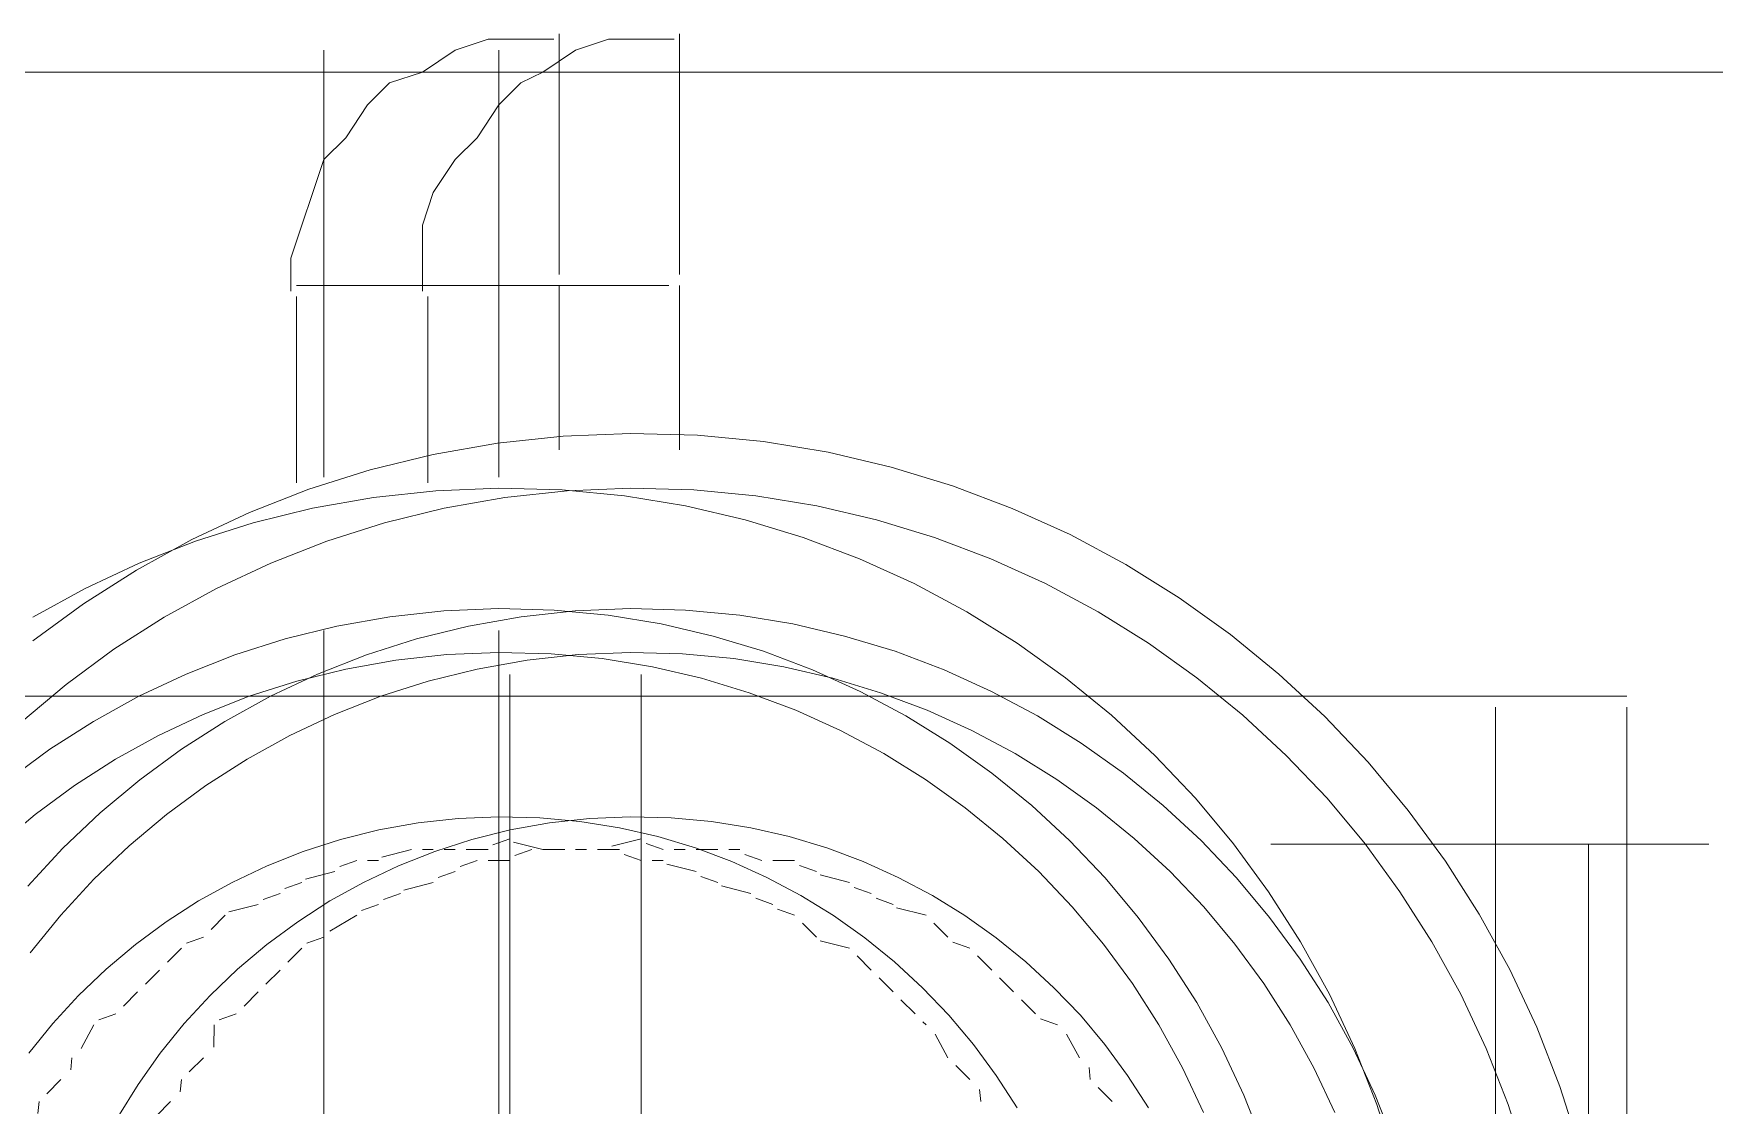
# Model space of a CAD drawing. Header units: millimetres. Extents: x 163705 to 1616509, y 81827 to 302547.
# Drawn here: x 196050.4 to 196246.4, y 147127.2 to 147252.1 of the extents above; entities that cross this region are included whole.
import ezdxf

# ---------------------------------------------------------------- set-up
doc = ezdxf.new("R2010")
doc.units = ezdxf.units.MM
doc.header["$LTSCALE"] = 10
doc.layers.add('1-设备轮廓', color=2, linetype='Continuous', lineweight=18)

# ---------------------------------------------------------------- blocks, each defined once
blk = doc.blocks.new('2PG0806-俯视图')
for p, q in [((3023.53, 106.62), (3023.53, 1107.65)), ((2950.75, 828.02), (2950.75, 1056.58)), ((2950.75, 828.02), (2950.75, 1056.58)), ((2950.75, 812.7), (2950.75, 1042.53)), ((2950.75, 812.7), (2950.75, 1042.53)), ((2903.51, 997.84), (2902.1, 997.98)), ((2903.51, 997.84), (2902.1, 997.98)), ((2906.06, 995.29), (2904.42, 996.94)), ((2906.06, 995.29), (2904.42, 996.94)), ((2908.62, 994.01), (2907.2, 994.15)), ((2908.62, 994.01), (2907.2, 994.15)), ((2912.45, 991.46), (2909.68, 992.95)), ((2912.45, 991.46), (2909.68, 992.95)), ((2913.73, 988.9), (2913.02, 990.88)), ((2913.73, 988.9), (2913.02, 990.88)), ((2916.28, 986.35), (2914.63, 988)), ((2916.28, 986.35), (2914.63, 988)), ((2903.51, 982.52), (2901.86, 984.17)), ((2903.51, 982.52), (2901.86, 984.17)), ((2918.83, 983.8), (2917.18, 985.45)), ((2918.83, 983.8), (2917.18, 985.45)), ((2921.39, 981.24), (2919.74, 982.89)), ((2921.39, 981.24), (2919.74, 982.89)), ((2906.06, 981.24), (2904.65, 981.38)), ((2906.06, 981.24), (2904.65, 981.38)), ((2908.62, 978.69), (2906.97, 980.34)), ((2908.62, 978.69), (2906.97, 980.34)), ((2922.66, 978.69), (2921.96, 980.67)), ((2922.66, 978.69), (2921.96, 980.67)), ((2912.45, 977.41), (2909.83, 977.48)), ((2912.45, 977.41), (2909.83, 977.48)), ((2913.73, 974.86), (2913.02, 976.84)), ((2913.73, 974.86), (2913.02, 976.84)), ((2925.22, 976.14), (2923.57, 977.79)), ((2925.22, 976.14), (2923.57, 977.79)), ((2926.49, 972.31), (2925.62, 975.73)), ((2926.49, 972.31), (2925.62, 975.73)), ((2916.28, 972.31), (2914.63, 973.95)), ((2916.28, 972.31), (2914.63, 973.95)), ((2918.83, 969.75), (2917.18, 971.4)), ((2918.83, 969.75), (2917.18, 971.4)), ((2927.77, 969.75), (2927.07, 971.73)), ((2927.77, 969.75), (2927.07, 971.73)), ((2921.39, 967.2), (2919.74, 968.85)), ((2921.39, 967.2), (2919.74, 968.85)), ((2929.05, 967.2), (2928.35, 969.18)), ((2929.05, 967.2), (2928.35, 969.18)), ((3001.83, 968.48), (2998, 968.48)), ((3001.83, 968.48), (2998, 968.48)), ((3005.66, 967.2), (3001.83, 968.48)), ((3005.66, 967.2), (3001.83, 968.48)), ((2922.66, 964.64), (2921.96, 966.62)), ((2922.66, 964.64), (2921.96, 966.62)), ((2930.32, 963.37), (2929.45, 966.79)), ((2930.32, 963.37), (2929.45, 966.79)), ((2975.65, 967.84), (2997.36, 967.84)), ((2975.65, 967.84), (2997.36, 967.84)), ((2998.63, 967.84), (2998.63, 938.47)), ((2998.63, 967.84), (2998.63, 938.47)), ((3009.49, 965.92), (3005.66, 967.2)), ((3009.49, 965.92), (3005.66, 967.2)), ((2958.41, 964.64), (2894.57, 964.64)), ((3026.09, 964.64), (2976.29, 964.64)), ((3013.32, 964.64), (3009.49, 965.92)), ((3013.32, 964.64), (3009.49, 965.92)), ((3015.87, 962.09), (3013.32, 964.64)), ((3015.87, 962.09), (3013.32, 964.64)), ((2925.22, 960.81), (2923.38, 963.93)), ((2925.22, 960.81), (2923.38, 963.93)), ((2931.6, 960.81), (2930.9, 962.79)), ((2931.6, 960.81), (2930.9, 962.79)), ((3019.7, 959.54), (3015.87, 962.09)), ((3019.7, 959.54), (3015.87, 962.09)), ((2926.49, 958.26), (2925.79, 960.24)), ((2926.49, 958.26), (2925.79, 960.24)), ((2931.6, 958.26), (2931.6, 959.54)), ((2931.6, 958.26), (2931.6, 959.54)), ((3022.26, 956.98), (3019.7, 959.54)), ((3022.26, 956.98), (3019.7, 959.54)), ((2927.77, 955.71), (2927.07, 957.69)), ((2927.77, 955.71), (2927.07, 957.69)), ((2932.88, 954.43), (2932.01, 957.86)), ((2932.88, 954.43), (2932.01, 957.86)), ((3023.53, 953.15), (3022.26, 956.98)), ((3023.53, 953.15), (3022.26, 956.98)), ((2929.05, 951.88), (2928.17, 955.3)), ((2929.05, 951.88), (2928.17, 955.3)), ((2932.88, 951.88), (2932.88, 953.15)), ((2932.88, 951.88), (2932.88, 953.15)), ((3001.83, 953.15), (2998, 953.15)), ((3001.83, 953.15), (2998, 953.15)), ((3005.66, 953.15), (3001.83, 953.15)), ((3005.66, 953.15), (3001.83, 953.15)), ((3009.49, 951.88), (3005.66, 953.15)), ((3009.49, 951.88), (3005.66, 953.15)), ((3026.09, 949.32), (3023.53, 953.15)), ((3026.09, 949.32), (3023.53, 953.15)), ((2930.32, 949.32), (2929.62, 951.3)), ((2930.32, 949.32), (2929.62, 951.3)), ((2932.88, 949.32), (2932.88, 950.6)), ((2932.88, 949.32), (2932.88, 950.6)), ((2975.65, 952.52), (2997.36, 952.52)), ((2975.65, 952.52), (2997.36, 952.52)), ((2998.63, 952.52), (2998.63, 924.42)), ((2998.63, 952.52), (2998.63, 924.42)), ((3013.32, 949.32), (3009.49, 951.88)), ((3013.32, 949.32), (3009.49, 951.88)), ((2931.6, 946.77), (2930.9, 948.75)), ((2931.6, 946.77), (2930.9, 948.75)), ((3015.87, 946.77), (3013.32, 949.32)), ((3015.87, 946.77), (3013.32, 949.32)), ((3027.36, 945.49), (3026.09, 949.32)), ((3027.36, 945.49), (3026.09, 949.32)), ((2932.88, 945.49), (2932.88, 948.05)), ((2932.88, 945.49), (2932.88, 948.05)), ((3019.7, 944.22), (3015.87, 946.77)), ((3019.7, 944.22), (3015.87, 946.77)), ((2931.6, 942.94), (2931.6, 945.49)), ((2931.6, 942.94), (2931.6, 945.49)), ((2934.15, 942.94), (2933.45, 944.92)), ((2934.15, 942.94), (2933.45, 944.92)), ((3027.36, 941.66), (3027.36, 945.49)), ((3027.36, 941.66), (3027.36, 945.49)), ((2953.31, 942.94), (2886.91, 942.94)), ((2953.31, 942.94), (2886.91, 942.94)), ((2958.41, 944.22), (2894.57, 944.22)), ((3026.09, 944.22), (2976.29, 944.22)), ((3022.26, 941.66), (3019.7, 944.22)), ((3022.26, 941.66), (3019.7, 944.22)), ((2932.88, 940.39), (2932.18, 942.36)), ((2932.88, 940.39), (2932.18, 942.36)), ((2932.88, 939.11), (2933.75, 942.53)), ((2932.88, 939.11), (2933.75, 942.53)), ((3023.53, 939.11), (3022.26, 941.66)), ((3023.53, 939.11), (3022.26, 941.66)), ((3027.36, 937.83), (3027.36, 941.66)), ((3027.36, 937.83), (3027.36, 941.66)), ((2932.88, 936.55), (2932.88, 939.11)), ((2932.88, 936.55), (2932.88, 939.11)), ((3026.09, 935.28), (3023.53, 939.11)), ((3026.09, 935.28), (3023.53, 939.11)), ((2932.88, 936.55), (2932.88, 937.83)), ((2932.88, 936.55), (2932.88, 937.83)), ((2998.63, 937.19), (2979.48, 937.19)), ((2998.63, 937.19), (2979.48, 937.19)), ((3028, 937.19), (2999.91, 937.19)), ((3028, 937.19), (2999.91, 937.19)), ((2932.88, 934), (2932.88, 935.28)), ((2932.88, 934), (2932.88, 935.28)), ((2932.88, 934), (2932.88, 935.28)), ((2932.88, 934), (2932.88, 935.28)), ((3027.36, 931.45), (3026.09, 935.28)), ((3027.36, 931.45), (3026.09, 935.28)), ((2932.88, 931.45), (2932.88, 932.72)), ((2932.88, 931.45), (2932.88, 932.72)), ((2932.88, 930.17), (2932.88, 932.72)), ((2932.88, 930.17), (2932.88, 932.72)), ((2934.15, 927.62), (2933.28, 931.04)), ((2934.15, 927.62), (2933.28, 931.04)), ((3027.36, 927.62), (3027.36, 931.45)), ((3027.36, 927.62), (3027.36, 931.45)), ((2931.6, 927.62), (2932.3, 929.6)), ((2931.6, 927.62), (2932.3, 929.6)), ((2953.31, 927.62), (2886.91, 927.62)), ((2953.31, 927.62), (2886.91, 927.62)), ((3027.36, 923.79), (3027.36, 927.62)), ((3027.36, 923.79), (3027.36, 927.62)), ((2931.6, 925.06), (2931.6, 926.34)), ((2931.6, 925.06), (2931.6, 926.34)), ((2932.88, 925.06), (2933.58, 927.04)), ((2932.88, 925.06), (2933.58, 927.04)), ((2930.32, 921.23), (2931.2, 924.66)), ((2930.32, 921.23), (2931.2, 924.66)), ((2932.88, 922.51), (2932.88, 923.79)), ((2932.88, 922.51), (2932.88, 923.79)), ((2998.63, 923.15), (2979.48, 923.15)), ((2998.63, 923.15), (2979.48, 923.15)), ((3028, 923.15), (2999.91, 923.15)), ((3028, 923.15), (2999.91, 923.15)), ((2932.88, 918.68), (2932.88, 921.23)), ((2932.88, 918.68), (2932.88, 921.23)), ((2929.05, 918.68), (2929.75, 920.66)), ((2929.05, 918.68), (2929.75, 920.66)), ((2927.77, 914.85), (2928.64, 918.27)), ((2927.77, 914.85), (2928.64, 918.27)), ((2932.88, 916.13), (2932.88, 917.4)), ((2932.88, 916.13), (2932.88, 917.4)), ((2931.6, 913.57), (2932.3, 915.55)), ((2931.6, 913.57), (2932.3, 915.55)), ((2926.49, 912.29), (2927.2, 914.27)), ((2926.49, 912.29), (2927.2, 914.27)), ((2925.22, 909.74), (2925.92, 911.72)), ((2925.22, 909.74), (2925.92, 911.72)), ((2931.6, 909.74), (2931.6, 912.29)), ((2931.6, 909.74), (2931.6, 912.29)), ((2922.66, 907.19), (2924.31, 908.84)), ((2922.66, 907.19), (2924.31, 908.84)), ((2930.32, 907.19), (2931.03, 909.17)), ((2930.32, 907.19), (2931.03, 909.17)), ((2921.39, 903.36), (2922.26, 906.78)), ((2921.39, 903.36), (2922.26, 906.78)), ((2929.05, 903.36), (2929.92, 906.78)), ((2929.05, 903.36), (2929.92, 906.78)), ((2918.83, 900.8), (2920.48, 902.45)), ((2918.83, 900.8), (2920.48, 902.45)), ((2927.77, 900.8), (2928.47, 902.78)), ((2927.77, 900.8), (2928.47, 902.78)), ((2916.28, 898.25), (2917.93, 899.9)), ((2916.28, 898.25), (2917.93, 899.9)), ((2926.49, 898.25), (2927.2, 900.23)), ((2926.49, 898.25), (2927.2, 900.23)), ((2925.22, 894.42), (2926.09, 897.85)), ((2925.22, 894.42), (2926.09, 897.85)), ((2913.73, 895.7), (2915.37, 897.35)), ((2913.73, 895.7), (2915.37, 897.35)), ((2912.45, 894.42), (2912.82, 894.79)), ((2912.45, 894.42), (2912.82, 894.79)), ((2908.62, 891.87), (2911.38, 893.36)), ((2908.62, 891.87), (2911.38, 893.36)), ((2922.66, 891.87), (2924.31, 893.51)), ((2922.66, 891.87), (2924.31, 893.51)), ((2906.06, 889.31), (2907.71, 890.96)), ((2906.06, 889.31), (2907.71, 890.96)), ((2921.39, 889.31), (2922.09, 891.29)), ((2921.39, 889.31), (2922.09, 891.29)), ((2903.51, 888.04), (2904.93, 888.17)), ((2903.51, 888.04), (2904.93, 888.17)), ((2918.83, 886.76), (2920.48, 888.41)), ((2918.83, 886.76), (2920.48, 888.41)), ((2916.28, 884.2), (2917.93, 885.85)), ((2916.28, 884.2), (2917.93, 885.85)), ((2913.73, 881.65), (2915.37, 883.3)), ((2913.73, 881.65), (2915.37, 883.3)), ((2912.45, 879.1), (2913.15, 881.08)), ((2912.45, 879.1), (2913.15, 881.08)), ((2908.62, 876.54), (2911.38, 878.03)), ((2908.62, 876.54), (2911.38, 878.03)), ((2903.51, 872.71), (2905.16, 874.36)), ((2903.51, 872.71), (2905.16, 874.36)), ((2906.06, 875.27), (2907.48, 875.41)), ((2906.06, 875.27), (2907.48, 875.41)), ((2933.52, 854.2), (2933.52, 818.45)), ((2933.52, 854.2), (2933.52, 818.45)), ((2933.52, 838.88), (2933.52, 803.13)), ((2933.52, 838.88), (2933.52, 803.13)), ((2784.77, 828.02), (2949.48, 828.02)), ((2784.77, 828.02), (2949.48, 828.02)), ((2933.52, 817.17), (2804.56, 817.17)), ((2933.52, 817.17), (2804.56, 817.17)), ((2784.77, 812.7), (2949.48, 812.7)), ((2784.77, 812.7), (2949.48, 812.7))]:
    blk.add_line(p, q)
for points in [[(2975.01, 944.22), (2974.72, 951.6), (2973.94, 958.85), (2972.69, 965.95), (2970.99, 972.87), (2968.85, 979.62), (2966.29, 986.16), (2963.32, 992.49), (2959.96, 998.58)], [(2975.01, 944.22), (2974.72, 951.6), (2973.94, 958.85), (2972.69, 965.95), (2970.99, 972.87), (2968.85, 979.62), (2966.29, 986.16), (2963.32, 992.49), (2959.96, 998.58)], [(2981.4, 928.89), (2981.09, 936.72), (2980.27, 944.39), (2978.95, 951.91), (2977.15, 959.25), (2974.88, 966.39), (2972.17, 973.32), (2969.03, 980.02), (2965.47, 986.48), (2961.52, 992.67), (2957.2, 998.59)], [(2981.4, 928.89), (2981.09, 936.72), (2980.27, 944.39), (2978.95, 951.91), (2977.15, 959.25), (2974.88, 966.39), (2972.17, 973.32), (2969.03, 980.02), (2965.47, 986.48), (2961.52, 992.67), (2957.2, 998.59)], [(2960.97, 944.22), (2960.71, 950.64), (2960.03, 956.94), (2958.93, 963.12), (2957.45, 969.14), (2955.58, 975), (2953.35, 980.69), (2950.76, 986.2), (2947.83, 991.49), (2944.58, 996.58), (2941.02, 1001.43)], [(2960.97, 944.22), (2960.71, 950.64), (2960.03, 956.94), (2958.93, 963.12), (2957.45, 969.14), (2955.58, 975), (2953.35, 980.69), (2950.76, 986.2), (2947.83, 991.49), (2944.58, 996.58), (2941.02, 1001.43)], [(2975.01, 928.89), (2974.72, 936.28), (2973.94, 943.53), (2972.69, 950.62), (2970.99, 957.55), (2968.85, 964.3), (2966.29, 970.84), (2963.32, 977.17), (2959.96, 983.26), (2956.23, 989.11), (2952.14, 994.69), (2947.71, 999.99)], [(2975.01, 928.89), (2974.72, 936.28), (2973.94, 943.53), (2972.69, 950.62), (2970.99, 957.55), (2968.85, 964.3), (2966.29, 970.84), (2963.32, 977.17), (2959.96, 983.26), (2956.23, 989.11), (2952.14, 994.69), (2947.71, 999.99)], [(2955.86, 944.22), (2955.61, 950.29), (2954.96, 956.25), (2953.93, 962.09), (2952.52, 967.78), (2950.75, 973.33), (2948.64, 978.71), (2946.19, 983.91), (2943.42, 988.92), (2940.35, 993.72), (2936.98, 998.31), (2933.33, 1002.66)], [(2955.86, 944.22), (2955.61, 950.29), (2954.96, 956.25), (2953.93, 962.09), (2952.52, 967.78), (2950.75, 973.33), (2948.64, 978.71), (2946.19, 983.91), (2943.42, 988.92), (2940.35, 993.72), (2936.98, 998.31), (2933.33, 1002.66)], [(2960.97, 928.89), (2960.71, 935.32), (2960.03, 941.62), (2958.93, 947.79), (2957.45, 953.82), (2955.58, 959.68), (2953.35, 965.37), (2950.76, 970.87), (2947.83, 976.17), (2944.58, 981.25), (2941.02, 986.11), (2937.17, 990.72), (2933.03, 995.07), (2928.62, 999.14)], [(2960.97, 928.89), (2960.71, 935.32), (2960.03, 941.62), (2958.93, 947.79), (2957.45, 953.82), (2955.58, 959.68), (2953.35, 965.37), (2950.76, 970.87), (2947.83, 976.17), (2944.58, 981.25), (2941.02, 986.11), (2937.17, 990.72), (2933.03, 995.07), (2928.62, 999.14)], [(2955.86, 928.89), (2955.61, 934.97), (2954.96, 940.93), (2953.93, 946.76), (2952.52, 952.46), (2950.75, 958.01), (2948.64, 963.38), (2946.19, 968.59), (2943.42, 973.59), (2940.35, 978.4), (2936.98, 982.99), (2933.33, 987.34), (2929.42, 991.45), (2925.25, 995.31), (2920.84, 998.89)], [(2955.86, 928.89), (2955.61, 934.97), (2954.96, 940.93), (2953.93, 946.76), (2952.52, 952.46), (2950.75, 958.01), (2948.64, 963.38), (2946.19, 968.59), (2943.42, 973.59), (2940.35, 978.4), (2936.98, 982.99), (2933.33, 987.34), (2929.42, 991.45), (2925.25, 995.31), (2920.84, 998.89)], [(2936.71, 944.22), (2936.5, 948.98), (2935.99, 953.65), (2935.17, 958.23), (2934.05, 962.69), (2932.66, 967.04), (2930.99, 971.25), (2929.06, 975.33), (2926.89, 979.25), (2924.47, 983.01), (2921.82, 986.6), (2918.95, 990.02), (2915.88, 993.23), (2912.6, 996.25), (2909.14, 999.05)], [(2936.71, 944.22), (2936.5, 948.98), (2935.99, 953.65), (2935.17, 958.23), (2934.05, 962.69), (2932.66, 967.04), (2930.99, 971.25), (2929.06, 975.33), (2926.89, 979.25), (2924.47, 983.01), (2921.82, 986.6), (2918.95, 990.02), (2915.88, 993.23), (2912.6, 996.25), (2909.14, 999.05)], [(2936.71, 928.89), (2936.5, 933.66), (2935.99, 938.33), (2935.17, 942.9), (2934.05, 947.37), (2932.66, 951.71), (2930.99, 955.93), (2929.06, 960), (2926.89, 963.93), (2924.47, 967.69), (2921.82, 971.28), (2918.95, 974.69), (2915.88, 977.91), (2912.6, 980.93), (2909.14, 983.73), (2905.5, 986.31), (2901.69, 988.66)], [(2936.71, 928.89), (2936.5, 933.66), (2935.99, 938.33), (2935.17, 942.9), (2934.05, 947.37), (2932.66, 951.71), (2930.99, 955.93), (2929.06, 960), (2926.89, 963.93), (2924.47, 967.69), (2921.82, 971.28), (2918.95, 974.69), (2915.88, 977.91), (2912.6, 980.93), (2909.14, 983.73), (2905.5, 986.31), (2901.69, 988.66)], [(2902.79, 883.81), (2906.56, 886.23), (2910.15, 888.88), (2913.56, 891.75), (2916.78, 894.82), (2919.79, 898.1), (2922.6, 901.56), (2925.18, 905.2), (2927.53, 909.01), (2929.64, 912.97), (2931.49, 917.08), (2933.08, 921.32), (2934.39, 925.69), (2935.42, 930.18), (2936.16, 934.77), (2936.59, 939.45), (2936.71, 944.22)], [(2902.25, 862.06), (2907.45, 864.51), (2912.46, 867.27), (2917.27, 870.35), (2921.85, 873.72), (2926.21, 877.36), (2930.32, 881.28), (2934.18, 885.45), (2937.76, 889.86), (2941.06, 894.49), (2944.07, 899.34), (2946.76, 904.39), (2949.13, 909.62), (2951.17, 915.03), (2952.86, 920.6), (2954.19, 926.32), (2955.14, 932.17), (2955.7, 938.14), (2955.86, 944.22)], [(2898.55, 855.12), (2904.24, 857.35), (2909.74, 859.94), (2915.04, 862.86), (2920.12, 866.11), (2924.97, 869.67), (2929.58, 873.53), (2933.93, 877.67), (2938.01, 882.08), (2941.8, 886.74), (2945.3, 891.64), (2948.48, 896.76), (2951.33, 902.1), (2953.84, 907.64), (2956, 913.36), (2957.78, 919.24), (2959.19, 925.29), (2960.2, 931.48), (2960.8, 937.79), (2960.97, 944.22)], [(2896.42, 839.71), (2903.16, 841.85), (2909.7, 844.41), (2916.03, 847.38), (2922.13, 850.74), (2927.97, 854.47), (2933.56, 858.56), (2938.86, 862.98), (2943.86, 867.74), (2948.56, 872.8), (2952.92, 878.15), (2956.94, 883.78), (2960.6, 889.67), (2963.89, 895.81), (2966.78, 902.17), (2969.27, 908.74), (2971.33, 915.51), (2972.95, 922.46), (2974.11, 929.57), (2974.81, 936.83), (2975.01, 944.22)], [(2902.79, 883.81), (2906.56, 886.23), (2910.15, 888.88), (2913.56, 891.75), (2916.78, 894.82), (2919.79, 898.1), (2922.6, 901.56), (2925.18, 905.2), (2927.53, 909.01), (2929.64, 912.97), (2931.49, 917.08), (2933.08, 921.32), (2934.39, 925.69), (2935.42, 930.18), (2936.16, 934.77), (2936.59, 939.45), (2936.71, 944.22)], [(2902.25, 862.06), (2907.45, 864.51), (2912.46, 867.27), (2917.27, 870.35), (2921.85, 873.72), (2926.21, 877.36), (2930.32, 881.28), (2934.18, 885.45), (2937.76, 889.86), (2941.06, 894.49), (2944.07, 899.34), (2946.76, 904.39), (2949.13, 909.62), (2951.17, 915.03), (2952.86, 920.6), (2954.19, 926.32), (2955.14, 932.17), (2955.7, 938.14), (2955.86, 944.22)], [(2898.55, 855.12), (2904.24, 857.35), (2909.74, 859.94), (2915.04, 862.86), (2920.12, 866.11), (2924.97, 869.67), (2929.58, 873.53), (2933.93, 877.67), (2938.01, 882.08), (2941.8, 886.74), (2945.3, 891.64), (2948.48, 896.76), (2951.33, 902.1), (2953.84, 907.64), (2956, 913.36), (2957.78, 919.24), (2959.19, 925.29), (2960.2, 931.48), (2960.8, 937.79), (2960.97, 944.22)], [(2896.42, 839.71), (2903.16, 841.85), (2909.7, 844.41), (2916.03, 847.38), (2922.13, 850.74), (2927.97, 854.47), (2933.56, 858.56), (2938.86, 862.98), (2943.86, 867.74), (2948.56, 872.8), (2952.92, 878.15), (2956.94, 883.78), (2960.6, 889.67), (2963.89, 895.81), (2966.78, 902.17), (2969.27, 908.74), (2971.33, 915.51), (2972.95, 922.46), (2974.11, 929.57), (2974.81, 936.83), (2975.01, 944.22)], [(2898.11, 818.23), (2905.26, 820.5), (2912.19, 823.21), (2918.89, 826.35), (2925.35, 829.9), (2931.54, 833.85), (2937.45, 838.18), (2943.07, 842.87), (2948.38, 847.9), (2953.35, 853.26), (2957.97, 858.93), (2962.24, 864.89), (2966.12, 871.13), (2969.6, 877.63), (2972.66, 884.36), (2975.3, 891.33), (2977.48, 898.49), (2979.2, 905.85), (2980.44, 913.38), (2981.18, 921.07), (2981.4, 928.89)], [(2902.79, 868.49), (2906.56, 870.91), (2910.15, 873.56), (2913.56, 876.42), (2916.78, 879.5), (2919.79, 882.77), (2922.6, 886.24), (2925.18, 889.88), (2927.53, 893.68), (2929.64, 897.65), (2931.49, 901.76), (2933.08, 906), (2934.39, 910.37), (2935.42, 914.86), (2936.16, 919.44), (2936.59, 924.13), (2936.71, 928.89)], [(2902.25, 846.74), (2907.45, 849.18), (2912.46, 851.95), (2917.27, 855.03), (2921.85, 858.4), (2926.21, 862.04), (2930.32, 865.96), (2934.18, 870.13), (2937.76, 874.53), (2941.06, 879.17), (2944.07, 884.02), (2946.76, 889.07), (2949.13, 894.3), (2951.17, 899.71), (2952.86, 905.28), (2954.19, 911), (2955.14, 916.85), (2955.7, 922.82), (2955.86, 928.89)], [(2898.55, 839.8), (2904.24, 842.03), (2909.74, 844.62), (2915.04, 847.54), (2920.12, 850.79), (2924.97, 854.35), (2929.58, 858.21), (2933.93, 862.35), (2938.01, 866.75), (2941.8, 871.41), (2945.3, 876.31), (2948.48, 881.44), (2951.33, 886.78), (2953.84, 892.31), (2956, 898.03), (2957.78, 903.92), (2959.19, 909.97), (2960.2, 916.15), (2960.8, 922.47), (2960.97, 928.89)], [(2896.42, 824.39), (2903.16, 826.53), (2909.7, 829.09), (2916.03, 832.06), (2922.13, 835.42), (2927.97, 839.15), (2933.56, 843.23), (2938.86, 847.66), (2943.86, 852.42), (2948.56, 857.48), (2952.92, 862.83), (2956.94, 868.46), (2960.6, 874.35), (2963.89, 880.49), (2966.78, 886.85), (2969.27, 893.42), (2971.33, 900.19), (2972.95, 907.14), (2974.11, 914.25), (2974.81, 921.51), (2975.01, 928.89)], [(2898.11, 818.23), (2905.26, 820.5), (2912.19, 823.21), (2918.89, 826.35), (2925.35, 829.9), (2931.54, 833.85), (2937.45, 838.18), (2943.07, 842.87), (2948.38, 847.9), (2953.35, 853.26), (2957.97, 858.93), (2962.24, 864.89), (2966.12, 871.13), (2969.6, 877.63), (2972.66, 884.36), (2975.3, 891.33), (2977.48, 898.49), (2979.2, 905.85), (2980.44, 913.38), (2981.18, 921.07), (2981.4, 928.89)], [(2902.79, 868.49), (2906.56, 870.91), (2910.15, 873.56), (2913.56, 876.42), (2916.78, 879.5), (2919.79, 882.77), (2922.6, 886.24), (2925.18, 889.88), (2927.53, 893.68), (2929.64, 897.65), (2931.49, 901.76), (2933.08, 906), (2934.39, 910.37), (2935.42, 914.86), (2936.16, 919.44), (2936.59, 924.13), (2936.71, 928.89)], [(2902.25, 846.74), (2907.45, 849.18), (2912.46, 851.95), (2917.27, 855.03), (2921.85, 858.4), (2926.21, 862.04), (2930.32, 865.96), (2934.18, 870.13), (2937.76, 874.53), (2941.06, 879.17), (2944.07, 884.02), (2946.76, 889.07), (2949.13, 894.3), (2951.17, 899.71), (2952.86, 905.28), (2954.19, 911), (2955.14, 916.85), (2955.7, 922.82), (2955.86, 928.89)], [(2898.55, 839.8), (2904.24, 842.03), (2909.74, 844.62), (2915.04, 847.54), (2920.12, 850.79), (2924.97, 854.35), (2929.58, 858.21), (2933.93, 862.35), (2938.01, 866.75), (2941.8, 871.41), (2945.3, 876.31), (2948.48, 881.44), (2951.33, 886.78), (2953.84, 892.31), (2956, 898.03), (2957.78, 903.92), (2959.19, 909.97), (2960.2, 916.15), (2960.8, 922.47), (2960.97, 928.89)], [(2896.42, 824.39), (2903.16, 826.53), (2909.7, 829.09), (2916.03, 832.06), (2922.13, 835.42), (2927.97, 839.15), (2933.56, 843.23), (2938.86, 847.66), (2943.86, 852.42), (2948.56, 857.48), (2952.92, 862.83), (2956.94, 868.46), (2960.6, 874.35), (2963.89, 880.49), (2966.78, 886.85), (2969.27, 893.42), (2971.33, 900.19), (2972.95, 907.14), (2974.11, 914.25), (2974.81, 921.51), (2975.01, 928.89)]]:
    blk.add_lwpolyline(points)
blk = doc.blocks.new('A$C1db492d9')
at = {"layer": '1-设备轮廓', "rotation": 90}
blk.add_blockref('2PG0806-俯视图', (5021.07, 564.46), dxfattribs=at)

msp = doc.modelspace()

# ---------------------------------------------------------------- block references
msp.add_blockref('A$C1db492d9', (192027.833, 143659.632))

doc.saveas('drawing.dxf')
